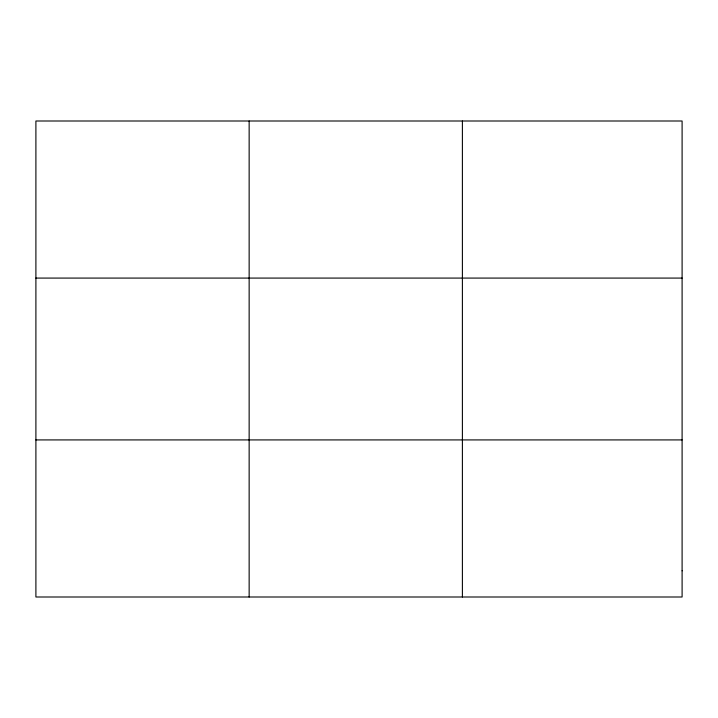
<?xml version="1.0" encoding="UTF-8"?>
<svg xmlns="http://www.w3.org/2000/svg" width="718" height="718" viewBox="0 0 718 718"><rect width="100%" height="100%" fill="white"/><g stroke="black" fill="none" stroke-linecap="round" stroke-linejoin="round"><path stroke-width="1.08" d="M249.146 121.001L249.146 596.999M462.392 121.001L462.392 596.999M35.9 278.081L682.1 278.081M35.9 439.919L682.1 439.919M682.1 570.819L682.1 596.999L35.9 596.999L35.9 121.001L682.1 121.001L682.1 570.819"/></g></svg>
